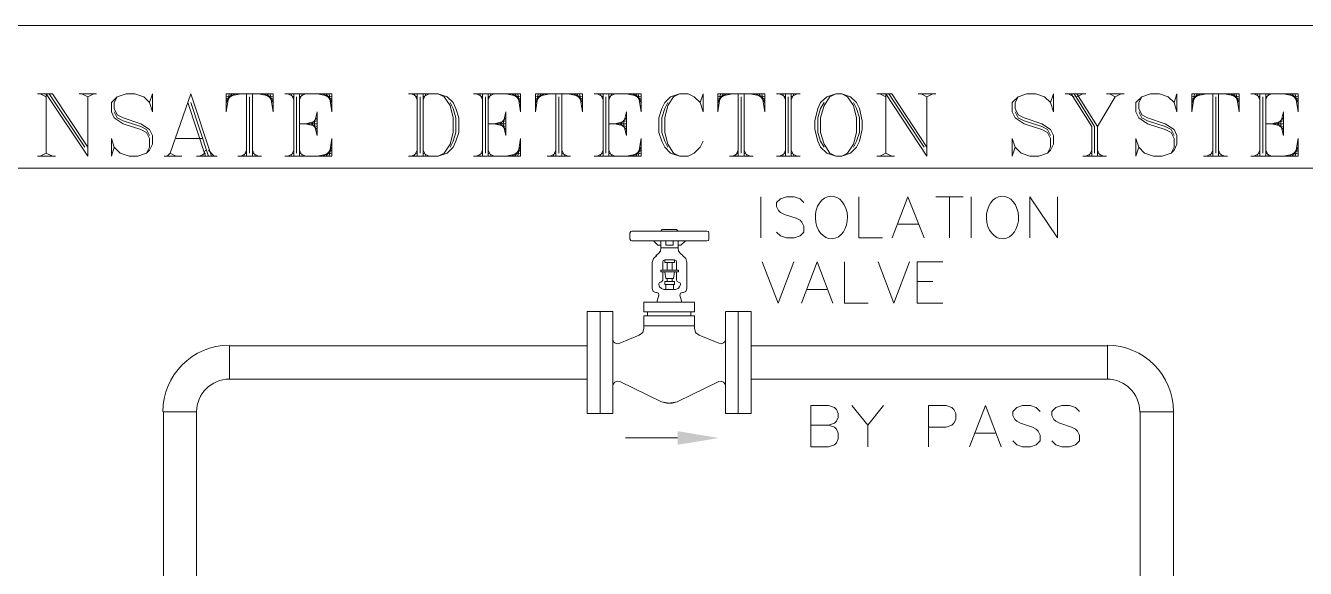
# Model space of a CAD drawing. Header units: inches. Extents: x -25.8 to 20.6, y -10.8 to 19.8.
# Drawn here: x -20.871 to -17.681, y 12.562 to 13.914 of the extents above; entities that cross this region are included whole.
import ezdxf

# ---------------------------------------------------------------- set-up
doc = ezdxf.new("R2010")
doc.units = ezdxf.units.IN
doc.header["$MEASUREMENT"] = 0
doc.layers.add('PDF_$RECOVER_951002102108-21', color=7, linetype='Continuous')
doc.layers.add('PDF_0', color=7, linetype='Continuous')

msp = doc.modelspace()

# ---------------------------------------------------------------- linework, layer by layer
at = {"layer": 'PDF_$RECOVER_951002102108-21', "lineweight": 0}
for points in [[(-19.3645, 13.3826), (-19.362, 13.379), (-19.3596, 13.3778), (-19.1727, 13.3778), (-19.1691, 13.379), (-19.1678, 13.3826), (-19.1678, 13.3973), (-19.1691, 13.401), (-19.1727, 13.4022), (-19.3596, 13.4022), (-19.362, 13.401), (-19.3645, 13.3973)], [(-19.2875, 13.3045), (-19.2875, 13.3008), (-19.2436, 13.3008), (-19.2436, 13.3045)], [(-19.2533, 13.269), (-19.2533, 13.2764), (-19.2778, 13.2764), (-19.2778, 13.269)], [(-19.3303, 13.2006), (-19.3303, 13.2251), (-19.2704, 13.2251), (-19.2631, 13.2251), (-19.2033, 13.2251), (-19.2033, 13.2006), (-19.2631, 13.2006), (-19.2704, 13.2006)], [(-19.439, 12.9478), (-19.4072, 12.9478), (-19.4072, 13.2019), (-19.439, 13.2019), (-19.4708, 13.2019), (-19.4708, 12.9478)], [(-19.0945, 12.9478), (-19.0945, 13.0748), (-19.0945, 12.949), (-19.0945, 13.0748), (-19.0945, 13.2006), (-19.0945, 13.0748), (-19.0945, 13.2019), (-19.0628, 13.2019), (-19.0628, 12.9478)]]:
    msp.add_lwpolyline(points, close=True, dxfattribs=at)
for points in [[(-19.2875, 13.4022), (-19.2839, 13.4058), (-19.2851, 13.4046)], [(-19.2485, 13.4058), (-19.2631, 13.4058), (-19.2692, 13.4058), (-19.2839, 13.4058)], [(-19.2472, 13.4046), (-19.2485, 13.4058), (-19.2448, 13.4022)], [(-19.3059, 13.3778), (-19.2949, 13.3668), (-19.2875, 13.3668)], [(-19.2875, 13.3778), (-19.2875, 13.3607), (-19.2692, 13.3607), (-19.2631, 13.3607), (-19.2448, 13.3607)], [(-19.2753, 13.3778), (-19.2753, 13.3668), (-19.2692, 13.3668), (-19.2631, 13.3668), (-19.257, 13.3668), (-19.257, 13.3778)], [(-19.2448, 13.3778), (-19.2448, 13.3607), (-19.2436, 13.3521), (-19.2387, 13.346), (-19.2326, 13.3411)], [(-19.2265, 13.3778), (-19.2375, 13.3668), (-19.2448, 13.3668)], [(-19.2973, 13.3411), (-19.3059, 13.3338), (-19.3095, 13.324), (-19.3095, 13.2666), (-19.3095, 13.2593), (-19.3071, 13.2519), (-19.2998, 13.2495), (-19.2985, 13.2495), (-19.2936, 13.2471), (-19.2924, 13.2422), (-19.2973, 13.2251)], [(-19.2998, 13.3411), (-19.2936, 13.346), (-19.2888, 13.3521), (-19.2875, 13.3607)], [(-19.235, 13.2251), (-19.2399, 13.2422), (-19.2387, 13.2471), (-19.2338, 13.2495), (-19.2313, 13.2495), (-19.2252, 13.2519), (-19.2228, 13.2593), (-19.2228, 13.2666), (-19.2228, 13.324), (-19.2252, 13.3338), (-19.2338, 13.3411)], [(-19.2485, 13.3008), (-19.2485, 13.28), (-19.2472, 13.2764), (-19.2436, 13.2752), (-19.2399, 13.2739), (-19.2387, 13.2703), (-19.2387, 13.269), (-19.2411, 13.2629), (-19.2448, 13.2593), (-19.2509, 13.2568), (-19.2802, 13.2568), (-19.2863, 13.2593), (-19.2912, 13.2629), (-19.2924, 13.269), (-19.2924, 13.2703), (-19.2912, 13.2739), (-19.2875, 13.2752), (-19.2851, 13.2764), (-19.2827, 13.28), (-19.2827, 13.3008)], [(-19.2485, 13.3045), (-19.2485, 13.3252), (-19.2497, 13.3289), (-19.2533, 13.3301), (-19.2533, 13.324), (-19.2778, 13.324), (-19.2778, 13.3301), (-19.2814, 13.3289), (-19.2827, 13.3252), (-19.2827, 13.3045)], [(-19.2778, 13.3301), (-19.2533, 13.3301)], [(-19.2778, 13.3008), (-19.2753, 13.2837), (-19.2558, 13.2837), (-19.2533, 13.3008)], [(-19.2717, 13.324), (-19.2717, 13.3045)], [(-19.2594, 13.324), (-19.2594, 13.3045)], [(-19.2753, 13.269), (-19.2753, 13.2568)], [(-19.2717, 13.2837), (-19.2717, 13.2764)], [(-19.2594, 13.2837), (-19.2594, 13.2764)], [(-19.2558, 13.269), (-19.2558, 13.2568)], [(-19.3303, 13.1664), (-19.3303, 13.1909), (-19.2704, 13.1909), (-19.2631, 13.1909), (-19.2033, 13.1909), (-19.2033, 13.1664), (-19.2033, 13.164), (-19.2033, 13.1603), (-19.2008, 13.1493), (-19.1923, 13.1432), (-19.1434, 13.1225), (-19.1373, 13.1212), (-19.1312, 13.1237), (-19.1275, 13.1274), (-19.1263, 13.1335)], [(-19.3205, 13.2006), (-19.3205, 13.1909)], [(-19.213, 13.2006), (-19.213, 13.1909)], [(-19.0945, 13.2019), (-19.1263, 13.2019)], [(-19.1263, 13.2006), (-19.1263, 12.9478), (-19.0945, 12.9478)], [(-19.4072, 13.1335), (-19.406, 13.1274), (-19.4024, 13.1237), (-19.3962, 13.1212), (-19.3901, 13.1225), (-19.3413, 13.1432), (-19.3327, 13.1493), (-19.3303, 13.1603), (-19.3303, 13.164), (-19.3303, 13.1664), (-19.2033, 13.1664)], [(-19.4072, 13.0162), (-19.406, 13.0211), (-19.4024, 13.026), (-19.3962, 13.0284), (-19.3901, 13.0272), (-19.2863, 12.9771), (-19.2729, 12.9734), (-19.2594, 12.9734), (-19.2472, 12.9771), (-19.1434, 13.0272), (-19.1373, 13.0284), (-19.1312, 13.026), (-19.1275, 13.0211), (-19.1263, 13.0162)], [(-19.2814, 12.9759), (-19.2668, 12.9734), (-19.2521, 12.9759)]]:
    msp.add_lwpolyline(points, dxfattribs=at)
at = {"layer": 'PDF_0', "lineweight": 0}
for points in [[(-25.77, 10.1323), (-15.7134, 10.1323), (-15.7134, 13.914), (-25.77, 13.914)], [(-18.8515, 13.7442), (-18.8735, 13.7369), (-18.8894, 13.7222), (-18.8967, 13.7076), (-18.904, 13.677), (-18.904, 13.655), (-18.8967, 13.6257), (-18.8894, 13.6111), (-18.8735, 13.5964), (-18.8515, 13.5891), (-18.8369, 13.5891), (-18.8149, 13.5964), (-18.8002, 13.6111), (-18.7929, 13.6257), (-18.7856, 13.655), (-18.7856, 13.677), (-18.7929, 13.7076), (-18.8002, 13.7222), (-18.8149, 13.7369), (-18.8369, 13.7442)], [(-20.1438, 13.6404), (-20.1512, 13.6697), (-20.1438, 13.699)], [(-19.6736, 13.6404), (-19.6809, 13.6697), (-19.6736, 13.699)], [(-19.3731, 13.6404), (-19.3804, 13.6697), (-19.3731, 13.699)], [(-17.7363, 13.6404), (-17.7436, 13.6697), (-17.7363, 13.699)], [(-20.3624, 13.1164), (-19.4708, 13.1164), (-19.4708, 13.0333), (-20.3624, 13.0333)], [(-19.0628, 13.1164), (-18.1748, 13.1164), (-18.1748, 13.0333), (-19.0628, 13.0333)], [(-20.5273, 11.41), (-20.4443, 11.41), (-20.4443, 12.9515), (-20.5273, 12.9515)], [(-18.0099, 11.41), (-18.0929, 11.41), (-18.0929, 12.9515), (-18.0099, 12.9515)]]:
    msp.add_lwpolyline(points, close=True, dxfattribs=at)
for points in [[(-20.8413, 13.7442), (-20.8034, 13.7442), (-20.7155, 13.6111)], [(-20.834, 13.7442), (-20.8193, 13.7369)], [(-20.8193, 13.5964), (-20.8193, 13.7442), (-20.7155, 13.5891), (-20.7155, 13.7369)], [(-20.812, 13.7442), (-20.7228, 13.6111)], [(-20.7375, 13.7442), (-20.6935, 13.7442)], [(-20.7302, 13.7442), (-20.7155, 13.7369), (-20.7008, 13.7442)], [(-20.5616, 13.7222), (-20.5543, 13.7442), (-20.5543, 13.699), (-20.5616, 13.7222), (-20.5762, 13.7369), (-20.5982, 13.7442), (-20.6202, 13.7442), (-20.6422, 13.7369), (-20.6569, 13.7222), (-20.6569, 13.699), (-20.6495, 13.6843), (-20.6275, 13.6697), (-20.5836, 13.655), (-20.5689, 13.6477), (-20.5616, 13.633), (-20.5616, 13.6111), (-20.5689, 13.5964)], [(-20.6422, 13.7369), (-20.6495, 13.7222), (-20.6495, 13.7076), (-20.6422, 13.6917), (-20.6275, 13.6843), (-20.5836, 13.6697), (-20.5616, 13.655), (-20.5543, 13.6404), (-20.5543, 13.6184), (-20.5616, 13.6037), (-20.5689, 13.5964), (-20.5909, 13.5891), (-20.6129, 13.5891), (-20.6349, 13.5964), (-20.6495, 13.6111), (-20.6569, 13.633), (-20.6569, 13.5891), (-20.6495, 13.6111)], [(-20.4077, 13.5891), (-20.459, 13.7442), (-20.5103, 13.5964)], [(-20.4663, 13.7222), (-20.4223, 13.5891)], [(-20.459, 13.7222), (-20.415, 13.5891)], [(-20.2611, 13.7442), (-20.2538, 13.699), (-20.2538, 13.7442), (-20.371, 13.7442), (-20.371, 13.699), (-20.3637, 13.7442)], [(-20.3564, 13.7442), (-20.371, 13.7222)], [(-20.3491, 13.7442), (-20.371, 13.7295)], [(-20.3344, 13.7442), (-20.371, 13.7369)], [(-20.3197, 13.7442), (-20.3197, 13.5891)], [(-20.3124, 13.7369), (-20.3124, 13.5964)], [(-20.3051, 13.7442), (-20.3051, 13.5891)], [(-20.2904, 13.7442), (-20.2538, 13.7369)], [(-20.2758, 13.7442), (-20.2538, 13.7295)], [(-20.2684, 13.7442), (-20.2538, 13.7222)], [(-20.2245, 13.7442), (-20.1072, 13.7442), (-20.1072, 13.699), (-20.1145, 13.7442)], [(-20.2171, 13.7442), (-20.2025, 13.7369)], [(-20.2098, 13.7442), (-20.2025, 13.7295)], [(-20.2025, 13.7442), (-20.2025, 13.5891)], [(-20.1951, 13.7369), (-20.1951, 13.5964)], [(-20.1878, 13.7442), (-20.1878, 13.5891)], [(-20.1805, 13.7442), (-20.1878, 13.7295)], [(-20.1732, 13.7442), (-20.1878, 13.7369)], [(-20.1438, 13.7442), (-20.1072, 13.7369)], [(-20.1292, 13.7442), (-20.1072, 13.7295)], [(-20.1219, 13.7442), (-20.1072, 13.7222)], [(-19.9166, 13.7442), (-19.8421, 13.7442), (-19.8201, 13.7369), (-19.8055, 13.7222), (-19.7982, 13.7076), (-19.7908, 13.6843), (-19.7908, 13.6477), (-19.7982, 13.6257), (-19.8055, 13.6111), (-19.8201, 13.5964), (-19.8421, 13.5891), (-19.9166, 13.5891)], [(-19.9093, 13.7442), (-19.8947, 13.7369)], [(-19.902, 13.7442), (-19.8947, 13.7295)], [(-19.8947, 13.7442), (-19.8947, 13.5891)], [(-19.8873, 13.7369), (-19.8873, 13.5964)], [(-19.88, 13.7442), (-19.88, 13.5891)], [(-19.8727, 13.7442), (-19.88, 13.7295)], [(-19.8653, 13.7442), (-19.88, 13.7369)], [(-19.8421, 13.7442), (-19.8275, 13.7369), (-19.8128, 13.7149), (-19.8055, 13.6843), (-19.8055, 13.6477), (-19.8128, 13.6184), (-19.8275, 13.5964), (-19.8421, 13.5891)], [(-19.8128, 13.7222), (-19.8055, 13.7076), (-19.7982, 13.6843), (-19.7982, 13.6477), (-19.8055, 13.6257), (-19.8128, 13.6111)], [(-19.7542, 13.7442), (-19.6369, 13.7442), (-19.6369, 13.699), (-19.6443, 13.7442)], [(-19.7469, 13.7442), (-19.7322, 13.7369)], [(-19.7395, 13.7442), (-19.7322, 13.7295)], [(-19.7322, 13.7442), (-19.7322, 13.5891)], [(-19.7249, 13.7369), (-19.7249, 13.5964)], [(-19.7175, 13.7442), (-19.7175, 13.5891)], [(-19.7102, 13.7442), (-19.7175, 13.7295)], [(-19.7029, 13.7442), (-19.7175, 13.7369)], [(-19.6736, 13.7442), (-19.6369, 13.7369)], [(-19.6589, 13.7442), (-19.6369, 13.7295)], [(-19.6516, 13.7442), (-19.6369, 13.7222)], [(-19.4903, 13.7442), (-19.483, 13.699), (-19.483, 13.7442), (-19.6003, 13.7442), (-19.6003, 13.699), (-19.593, 13.7442)], [(-19.5856, 13.7442), (-19.6003, 13.7222)], [(-19.5783, 13.7442), (-19.6003, 13.7295)], [(-19.5636, 13.7442), (-19.6003, 13.7369)], [(-19.549, 13.7442), (-19.549, 13.5891)], [(-19.5417, 13.7369), (-19.5417, 13.5964)], [(-19.5343, 13.7442), (-19.5343, 13.5891)], [(-19.5197, 13.7442), (-19.483, 13.7369)], [(-19.505, 13.7442), (-19.483, 13.7295)], [(-19.4977, 13.7442), (-19.483, 13.7222)], [(-19.4537, 13.7442), (-19.3364, 13.7442), (-19.3364, 13.699), (-19.3438, 13.7442)], [(-19.4464, 13.7442), (-19.4317, 13.7369)], [(-19.439, 13.7442), (-19.4317, 13.7295)], [(-19.4317, 13.7442), (-19.4317, 13.5891)], [(-19.4244, 13.7369), (-19.4244, 13.5964)], [(-19.4171, 13.7442), (-19.4171, 13.5891)], [(-19.4097, 13.7442), (-19.4171, 13.7295)], [(-19.4024, 13.7442), (-19.4171, 13.7369)], [(-19.3731, 13.7442), (-19.3364, 13.7369)], [(-19.3584, 13.7442), (-19.3364, 13.7295)], [(-19.3511, 13.7442), (-19.3364, 13.7222)], [(-19.1899, 13.7222), (-19.1825, 13.7442), (-19.1825, 13.699), (-19.1899, 13.7222), (-19.2045, 13.7369), (-19.2192, 13.7442), (-19.2412, 13.7442), (-19.2632, 13.7369), (-19.2778, 13.7222), (-19.2851, 13.7076), (-19.2925, 13.6843), (-19.2925, 13.6477), (-19.2851, 13.6257), (-19.2778, 13.6111), (-19.2632, 13.5964), (-19.2412, 13.5891), (-19.2192, 13.5891), (-19.2045, 13.5964), (-19.1899, 13.6111), (-19.1825, 13.6257)], [(-19.2705, 13.7222), (-19.2778, 13.7076), (-19.2851, 13.6843), (-19.2851, 13.6477), (-19.2778, 13.6257), (-19.2705, 13.6111)], [(-19.2412, 13.7442), (-19.2558, 13.7369), (-19.2705, 13.7149), (-19.2778, 13.6843), (-19.2778, 13.6477), (-19.2705, 13.6184), (-19.2558, 13.5964), (-19.2412, 13.5891)], [(-19.036, 13.7442), (-19.0286, 13.699), (-19.0286, 13.7442), (-19.1459, 13.7442), (-19.1459, 13.699), (-19.1386, 13.7442)], [(-19.1312, 13.7442), (-19.1459, 13.7222)], [(-19.1239, 13.7442), (-19.1459, 13.7295)], [(-19.1092, 13.7442), (-19.1459, 13.7369)], [(-19.0946, 13.7442), (-19.0946, 13.5891)], [(-19.0873, 13.7369), (-19.0873, 13.5964)], [(-19.0799, 13.7442), (-19.0799, 13.5891)], [(-19.0653, 13.7442), (-19.0286, 13.7369)], [(-19.0506, 13.7442), (-19.0286, 13.7295)], [(-19.0433, 13.7442), (-19.0286, 13.7222)], [(-18.9993, 13.7442), (-18.9407, 13.7442)], [(-18.992, 13.7442), (-18.9773, 13.7369)], [(-18.9847, 13.7442), (-18.9773, 13.7295)], [(-18.9773, 13.7442), (-18.9773, 13.5891)], [(-18.97, 13.7369), (-18.97, 13.5964)], [(-18.9627, 13.7442), (-18.9627, 13.5891)], [(-18.9553, 13.7442), (-18.9627, 13.7295)], [(-18.948, 13.7442), (-18.9627, 13.7369)], [(-18.8808, 13.7222), (-18.8894, 13.7076), (-18.8967, 13.6843), (-18.8967, 13.6477), (-18.8894, 13.6257), (-18.8808, 13.6111)], [(-18.8515, 13.7442), (-18.8662, 13.7369), (-18.8808, 13.7149), (-18.8894, 13.6843), (-18.8894, 13.6477), (-18.8808, 13.6184), (-18.8662, 13.5964), (-18.8515, 13.5891)], [(-18.8369, 13.5891), (-18.8222, 13.5964), (-18.8075, 13.6184), (-18.8002, 13.6477), (-18.8002, 13.6843), (-18.8075, 13.7149), (-18.8222, 13.7369), (-18.8369, 13.7442)], [(-18.8075, 13.6111), (-18.8002, 13.6257), (-18.7929, 13.6477), (-18.7929, 13.6843), (-18.8002, 13.7076), (-18.8075, 13.7222)], [(-18.7489, 13.7442), (-18.7123, 13.7442), (-18.6243, 13.6111)], [(-18.7416, 13.7442), (-18.7269, 13.7369)], [(-18.7269, 13.5964), (-18.7269, 13.7442), (-18.6243, 13.5891), (-18.6243, 13.7369)], [(-18.7196, 13.7442), (-18.6316, 13.6111)], [(-18.6463, 13.7442), (-18.6023, 13.7442)], [(-18.639, 13.7442), (-18.6243, 13.7369), (-18.6097, 13.7442)], [(-18.3165, 13.7222), (-18.3092, 13.7442), (-18.3092, 13.699), (-18.3165, 13.7222), (-18.3312, 13.7369), (-18.3532, 13.7442), (-18.3751, 13.7442), (-18.3971, 13.7369), (-18.4118, 13.7222), (-18.4118, 13.699), (-18.4045, 13.6843), (-18.3825, 13.6697), (-18.3385, 13.655), (-18.3238, 13.6477), (-18.3165, 13.633), (-18.3165, 13.6111), (-18.3238, 13.5964)], [(-18.3971, 13.7369), (-18.4045, 13.7222), (-18.4045, 13.7076), (-18.3971, 13.6917), (-18.3825, 13.6843), (-18.3385, 13.6697), (-18.3165, 13.655), (-18.3092, 13.6404), (-18.3092, 13.6184), (-18.3165, 13.6037), (-18.3238, 13.5964), (-18.3458, 13.5891), (-18.3678, 13.5891), (-18.3898, 13.5964), (-18.4045, 13.6111), (-18.4118, 13.633), (-18.4118, 13.5891), (-18.4045, 13.6111)], [(-18.2799, 13.7442), (-18.2286, 13.7442)], [(-18.2725, 13.7442), (-18.2579, 13.7369)], [(-18.2652, 13.7442), (-18.2139, 13.6624), (-18.2139, 13.5891)], [(-18.2579, 13.7442), (-18.2066, 13.6624), (-18.2066, 13.5964)], [(-18.2505, 13.7442), (-18.1992, 13.6624), (-18.1992, 13.5891)], [(-18.2359, 13.7442), (-18.2505, 13.7369)], [(-18.1553, 13.7369), (-18.1992, 13.6624)], [(-18.1773, 13.7442), (-18.1333, 13.7442)], [(-18.1699, 13.7442), (-18.1553, 13.7369), (-18.1406, 13.7442)], [(-18.0087, 13.7222), (-18.0014, 13.7442), (-18.0014, 13.699), (-18.0087, 13.7222), (-18.0234, 13.7369), (-18.0453, 13.7442), (-18.0673, 13.7442), (-18.0893, 13.7369), (-18.104, 13.7222), (-18.104, 13.699), (-18.0966, 13.6843), (-18.0747, 13.6697), (-18.0307, 13.655), (-18.016, 13.6477), (-18.0087, 13.633), (-18.0087, 13.6111), (-18.016, 13.5964)], [(-18.0893, 13.7369), (-18.0966, 13.7222), (-18.0966, 13.7076), (-18.0893, 13.6917), (-18.0747, 13.6843), (-18.0307, 13.6697), (-18.0087, 13.655), (-18.0014, 13.6404), (-18.0014, 13.6184), (-18.0087, 13.6037), (-18.016, 13.5964), (-18.038, 13.5891), (-18.06, 13.5891), (-18.082, 13.5964), (-18.0966, 13.6111), (-18.104, 13.633), (-18.104, 13.5891), (-18.0966, 13.6111)], [(-17.8536, 13.7442), (-17.8462, 13.699), (-17.8462, 13.7442), (-17.9647, 13.7442), (-17.9647, 13.699), (-17.9574, 13.7442)], [(-17.9501, 13.7442), (-17.9647, 13.7222)], [(-17.9427, 13.7442), (-17.9647, 13.7295)], [(-17.9281, 13.7442), (-17.9647, 13.7369)], [(-17.9122, 13.7442), (-17.9122, 13.5891)], [(-17.9049, 13.7369), (-17.9049, 13.5964)], [(-17.8975, 13.7442), (-17.8975, 13.5891)], [(-17.8829, 13.7442), (-17.8462, 13.7369)], [(-17.8682, 13.7442), (-17.8462, 13.7295)], [(-17.8609, 13.7442), (-17.8462, 13.7222)], [(-17.8169, 13.7442), (-17.6997, 13.7442), (-17.6997, 13.699), (-17.707, 13.7442)], [(-17.8096, 13.7442), (-17.7949, 13.7369)], [(-17.8023, 13.7442), (-17.7949, 13.7295)], [(-17.7949, 13.7442), (-17.7949, 13.5891)], [(-17.7876, 13.7369), (-17.7876, 13.5964)], [(-17.7803, 13.7442), (-17.7803, 13.5891)], [(-17.7729, 13.7442), (-17.7803, 13.7295)], [(-17.7656, 13.7442), (-17.7803, 13.7369)], [(-17.7363, 13.7442), (-17.6997, 13.7369)], [(-17.7216, 13.7442), (-17.6997, 13.7295)], [(-17.7143, 13.7442), (-17.6997, 13.7222)], [(-20.6495, 13.699), (-20.6422, 13.6843), (-20.6275, 13.677), (-20.5836, 13.6624), (-20.5689, 13.655), (-20.5616, 13.6404)], [(-20.1438, 13.6843), (-20.1585, 13.6697), (-20.1438, 13.655)], [(-19.6736, 13.6843), (-19.6882, 13.6697), (-19.6736, 13.655)], [(-19.3731, 13.6843), (-19.3877, 13.6697), (-19.3731, 13.655)], [(-18.4045, 13.699), (-18.3971, 13.6843), (-18.3825, 13.677), (-18.3385, 13.6624), (-18.3238, 13.655), (-18.3165, 13.6404)], [(-18.0966, 13.699), (-18.0893, 13.6843), (-18.0747, 13.677), (-18.0307, 13.6624), (-18.016, 13.655), (-18.0087, 13.6404)], [(-17.7363, 13.6843), (-17.751, 13.6697), (-17.7363, 13.655)], [(-20.1878, 13.6697), (-20.1438, 13.6697)], [(-20.1438, 13.677), (-20.1732, 13.6697), (-20.1438, 13.6624)], [(-19.7175, 13.6697), (-19.6736, 13.6697)], [(-19.6736, 13.677), (-19.7029, 13.6697), (-19.6736, 13.6624)], [(-19.4171, 13.6697), (-19.3731, 13.6697)], [(-19.3731, 13.677), (-19.4024, 13.6697), (-19.3731, 13.6624)], [(-17.7803, 13.6697), (-17.7363, 13.6697)], [(-17.7363, 13.677), (-17.7656, 13.6697), (-17.7363, 13.6624)], [(-20.4956, 13.633), (-20.4297, 13.633)], [(-20.2245, 13.5891), (-20.1072, 13.5891), (-20.1072, 13.633), (-20.1145, 13.5891)], [(-19.7542, 13.5891), (-19.6369, 13.5891), (-19.6369, 13.633), (-19.6443, 13.5891)], [(-19.4537, 13.5891), (-19.3364, 13.5891), (-19.3364, 13.633), (-19.3438, 13.5891)], [(-17.8169, 13.5891), (-17.6997, 13.5891), (-17.6997, 13.633), (-17.707, 13.5891)], [(-20.8413, 13.5891), (-20.7961, 13.5891)], [(-20.834, 13.5891), (-20.8193, 13.5964), (-20.8034, 13.5891)], [(-20.5249, 13.5891), (-20.481, 13.5891)], [(-20.5176, 13.5891), (-20.5103, 13.5964), (-20.4956, 13.5891)], [(-20.4443, 13.5891), (-20.393, 13.5891)], [(-20.4223, 13.5964), (-20.437, 13.5891)], [(-20.4223, 13.6037), (-20.4297, 13.5891)], [(-20.415, 13.6037), (-20.4004, 13.5891)], [(-20.3417, 13.5891), (-20.2831, 13.5891)], [(-20.3197, 13.5964), (-20.3344, 13.5891)], [(-20.3197, 13.6037), (-20.3271, 13.5891)], [(-20.3051, 13.6037), (-20.2977, 13.5891)], [(-20.3051, 13.5964), (-20.2904, 13.5891)], [(-20.2025, 13.5964), (-20.2171, 13.5891)], [(-20.2025, 13.6037), (-20.2098, 13.5891)], [(-20.1878, 13.6037), (-20.1805, 13.5891)], [(-20.1878, 13.5964), (-20.1732, 13.5891)], [(-20.1438, 13.5891), (-20.1072, 13.5964)], [(-20.1292, 13.5891), (-20.1072, 13.6037)], [(-20.1219, 13.5891), (-20.1072, 13.6111)], [(-19.8947, 13.5964), (-19.9093, 13.5891)], [(-19.8947, 13.6037), (-19.902, 13.5891)], [(-19.88, 13.6037), (-19.8727, 13.5891)], [(-19.88, 13.5964), (-19.8653, 13.5891)], [(-19.7322, 13.5964), (-19.7469, 13.5891)], [(-19.7322, 13.6037), (-19.7395, 13.5891)], [(-19.7175, 13.6037), (-19.7102, 13.5891)], [(-19.7175, 13.5964), (-19.7029, 13.5891)], [(-19.6736, 13.5891), (-19.6369, 13.5964)], [(-19.6589, 13.5891), (-19.6369, 13.6037)], [(-19.6516, 13.5891), (-19.6369, 13.6111)], [(-19.571, 13.5891), (-19.5123, 13.5891)], [(-19.549, 13.5964), (-19.5636, 13.5891)], [(-19.549, 13.6037), (-19.5563, 13.5891)], [(-19.5343, 13.6037), (-19.527, 13.5891)], [(-19.5343, 13.5964), (-19.5197, 13.5891)], [(-19.4317, 13.5964), (-19.4464, 13.5891)], [(-19.4317, 13.6037), (-19.439, 13.5891)], [(-19.4171, 13.6037), (-19.4097, 13.5891)], [(-19.4171, 13.5964), (-19.4024, 13.5891)], [(-19.3731, 13.5891), (-19.3364, 13.5964)], [(-19.3584, 13.5891), (-19.3364, 13.6037)], [(-19.3511, 13.5891), (-19.3364, 13.6111)], [(-19.1166, 13.5891), (-19.0579, 13.5891)], [(-19.0946, 13.5964), (-19.1092, 13.5891)], [(-19.0946, 13.6037), (-19.1019, 13.5891)], [(-19.0799, 13.6037), (-19.0726, 13.5891)], [(-19.0799, 13.5964), (-19.0653, 13.5891)], [(-18.9993, 13.5891), (-18.9407, 13.5891)], [(-18.9773, 13.5964), (-18.992, 13.5891)], [(-18.9773, 13.6037), (-18.9847, 13.5891)], [(-18.9627, 13.6037), (-18.9553, 13.5891)], [(-18.9627, 13.5964), (-18.948, 13.5891)], [(-18.7489, 13.5891), (-18.7049, 13.5891)], [(-18.7416, 13.5891), (-18.7269, 13.5964), (-18.7123, 13.5891)], [(-18.2359, 13.5891), (-18.1773, 13.5891)], [(-18.2139, 13.5964), (-18.2286, 13.5891)], [(-18.2139, 13.6037), (-18.2212, 13.5891)], [(-18.1992, 13.6037), (-18.1919, 13.5891)], [(-18.1992, 13.5964), (-18.1846, 13.5891)], [(-17.9354, 13.5891), (-17.8756, 13.5891)], [(-17.9122, 13.5964), (-17.9281, 13.5891)], [(-17.9122, 13.6037), (-17.9195, 13.5891)], [(-17.8975, 13.6037), (-17.8902, 13.5891)], [(-17.8975, 13.5964), (-17.8829, 13.5891)], [(-17.7949, 13.5964), (-17.8096, 13.5891)], [(-17.7949, 13.6037), (-17.8023, 13.5891)], [(-17.7803, 13.6037), (-17.7729, 13.5891)], [(-17.7803, 13.5964), (-17.7656, 13.5891)], [(-17.7363, 13.5891), (-17.6997, 13.5964)], [(-17.7216, 13.5891), (-17.6997, 13.6037)], [(-17.7143, 13.5891), (-17.6997, 13.6111)], [(-23.6886, 13.5585), (-16.5344, 13.5585)], [(-19.0384, 13.3851), (-19.0384, 13.4877)], [(-18.9309, 13.473), (-18.9406, 13.4828), (-18.9553, 13.4877), (-18.9748, 13.4877), (-18.9895, 13.4828), (-18.9993, 13.473), (-18.9993, 13.4633), (-18.9944, 13.4535), (-18.9895, 13.4486), (-18.9797, 13.4437), (-18.9504, 13.4339), (-18.9406, 13.4291), (-18.9358, 13.4242), (-18.9309, 13.4144), (-18.9309, 13.3997), (-18.9406, 13.39), (-18.9553, 13.3851), (-18.9748, 13.3851), (-18.9895, 13.39), (-18.9993, 13.3997)], [(-18.7941, 13.4877), (-18.7941, 13.3851), (-18.7354, 13.3851)], [(-18.711, 13.3851), (-18.6719, 13.4877), (-18.6316, 13.3851)], [(-18.6023, 13.4877), (-18.5339, 13.4877)], [(-18.5681, 13.4877), (-18.5681, 13.3851)], [(-18.5143, 13.3851), (-18.5143, 13.4877)], [(-18.3678, 13.3851), (-18.3678, 13.4877), (-18.2994, 13.3851), (-18.2994, 13.4877)], [(-18.6963, 13.4193), (-18.6463, 13.4193)], [(-19.0347, 13.3252), (-18.9956, 13.2226), (-18.9565, 13.3252)], [(-18.937, 13.2226), (-18.8979, 13.3252), (-18.8588, 13.2226)], [(-18.8295, 13.3252), (-18.8295, 13.2226), (-18.7709, 13.2226)], [(-18.7464, 13.3252), (-18.7073, 13.2226), (-18.6682, 13.3252)], [(-18.5852, 13.2226), (-18.6487, 13.2226), (-18.6487, 13.3252), (-18.5852, 13.3252)], [(-18.6487, 13.2764), (-18.6096, 13.2764)], [(-18.9223, 13.2568), (-18.8735, 13.2568)], [(-19.439, 12.9478), (-19.439, 13.1041), (-19.439, 13.2019)], [(-19.4708, 13.1041), (-19.4708, 13.0455)], [(-18.8698, 12.9185), (-18.8551, 12.9136), (-18.8502, 12.9087), (-18.8454, 12.8989), (-18.8454, 12.8843), (-18.8502, 12.8745), (-18.8551, 12.8696), (-18.8698, 12.8647), (-18.9138, 12.8647), (-18.9138, 12.9673), (-18.8698, 12.9673), (-18.8551, 12.9625), (-18.8502, 12.9576), (-18.8454, 12.9478), (-18.8454, 12.938), (-18.8502, 12.9283), (-18.8551, 12.9234), (-18.8698, 12.9185), (-18.9138, 12.9185)], [(-18.8112, 12.9673), (-18.7721, 12.9185), (-18.733, 12.9673)], [(-18.6206, 12.8647), (-18.6206, 12.9673), (-18.5766, 12.9673), (-18.562, 12.9625), (-18.5571, 12.9576), (-18.5522, 12.9478), (-18.5522, 12.9331), (-18.5571, 12.9234), (-18.562, 12.9185), (-18.5766, 12.9136), (-18.6206, 12.9136)], [(-18.518, 12.8647), (-18.4789, 12.9673), (-18.4398, 12.8647)], [(-18.3421, 12.9527), (-18.3519, 12.9625), (-18.3665, 12.9673), (-18.3861, 12.9673), (-18.4007, 12.9625), (-18.4105, 12.9527), (-18.4105, 12.9429), (-18.4056, 12.9331), (-18.4007, 12.9283), (-18.391, 12.9234), (-18.3617, 12.9136), (-18.3519, 12.9087), (-18.347, 12.9038), (-18.3421, 12.894), (-18.3421, 12.8794), (-18.3519, 12.8696), (-18.3665, 12.8647), (-18.3861, 12.8647), (-18.4007, 12.8696), (-18.4105, 12.8794)], [(-18.2444, 12.9527), (-18.2542, 12.9625), (-18.2688, 12.9673), (-18.2884, 12.9673), (-18.303, 12.9625), (-18.3128, 12.9527), (-18.3128, 12.9429), (-18.3079, 12.9331), (-18.303, 12.9283), (-18.2933, 12.9234), (-18.2639, 12.9136), (-18.2542, 12.9087), (-18.2493, 12.9038), (-18.2444, 12.894), (-18.2444, 12.8794), (-18.2542, 12.8696), (-18.2688, 12.8647), (-18.2884, 12.8647), (-18.303, 12.8696), (-18.3128, 12.8794)], [(-18.7721, 12.9185), (-18.7721, 12.8647)], [(-19.246, 12.8867), (-19.3755, 12.8867)], [(-18.5033, 12.8989), (-18.4545, 12.8989)]]:
    msp.add_lwpolyline(points, dxfattribs=at)
for centre, radius, start, end in [((-20.3631, 12.9521), 0.1655, 90, 180), ((-18.1754, 12.9521), 0.1655, 360, 90), ((-20.3631, 12.9521), 0.0812, 90, 180), ((-18.1754, 12.9521), 0.0812, 360, 90)]:
    msp.add_arc(centre, radius, start, end, dxfattribs=at)
for centre in [(-18.8625, 13.4361), (-18.4362, 13.4361)]:
    msp.add_ellipse(centre, major_axis=(-0.0007, 0.053), ratio=0.755342, start_param=0.226116, end_param=6.509301, dxfattribs=at)
at = {"layer": 'PDF_0', "transparency": 33554559}
msp.add_solid([(-19.246, 12.9038), (-19.1434, 12.8867), (-19.246, 12.8696)], dxfattribs=at)

doc.saveas('drawing.dxf')
